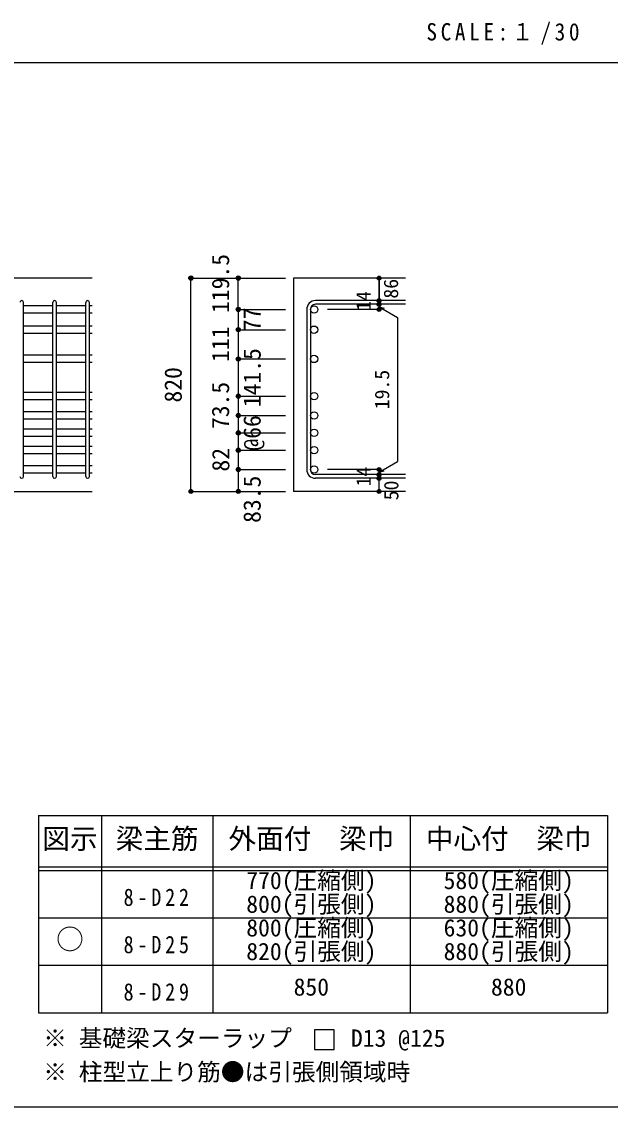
# Model space of a CAD drawing. Units: millimetres at full size, sheet at 1:30, with parts at other scales. Extents: x -5973 to 5954, y -4195 to 4201.
# Drawn here: x 1384 to 3621, y -4195 to -67 of the extents above; entities that cross this region are included whole.
import ezdxf
from ezdxf.enums import TextEntityAlignment as Align

# ---------------------------------------------------------------- set-up
doc = ezdxf.new("R2010")
doc.units = ezdxf.units.MM
doc.header["$LTSCALE"] = 30
doc.header["$PDMODE"] = 32
doc.header["$PDSIZE"] = 15
for name, color, linetype in [('0-1_躯体線', 2, 'Continuous'), ('0-5_基礎梁筋', 7, 'Continuous'), ('0-6_スタラップ筋', 7, 'Continuous'), ('0-D_寸法', 4, 'Continuous'), ('6-7_文字', 7, 'Continuous'), ('6-E_枠', 7, 'Continuous'), ('F-0_枠', 6, 'Continuous')]:
    doc.layers.add(name, color=color, linetype=linetype)
doc.styles.add('ＭＳ ゴシック', font='')
doc.styles.get('ＭＳ ゴシック').set_extended_font_data('MS Gothic')

msp = doc.modelspace()

# ---------------------------------------------------------------- linework, layer by layer
at = {"layer": '0-1_躯体線'}
for p, q in [((1652.44, -1042.16), (-147.56, -1042.16)), ((2842.44, -1042.16), (2417.44, -1042.16)), ((2417.44, -1042.16), (2417.44, -1853.47)), ((1252.44, -1853.47), (1652.44, -1853.47)), ((2842.44, -1853.47), (2417.44, -1853.47))]:
    msp.add_line(p, q, dxfattribs=at)
at = {"layer": '0-5_基礎梁筋'}
for p, q in [((1502.44, -1147.36), (1391.44, -1147.36)), ((1627.44, -1147.36), (1516.44, -1147.36)), ((1652.44, -1147.36), (1641.44, -1147.36)), ((1502.44, -1175.36), (1391.44, -1175.36)), ((1627.44, -1175.36), (1516.44, -1175.36)), ((1652.44, -1175.36), (1641.44, -1175.36)), ((1502.44, -1224.36), (1391.44, -1224.36)), ((1627.44, -1224.36), (1516.44, -1224.36)), ((1652.44, -1224.36), (1641.44, -1224.36)), ((1502.44, -1252.36), (1391.44, -1252.36)), ((1627.44, -1252.36), (1516.44, -1252.36)), ((1652.44, -1252.36), (1641.44, -1252.36)), ((1502.44, -1335.66), (1391.44, -1335.66)), ((1627.44, -1335.66), (1516.44, -1335.66)), ((1652.44, -1335.66), (1641.44, -1335.66)), ((1502.44, -1363.66), (1391.44, -1363.66)), ((1627.44, -1363.66), (1516.44, -1363.66)), ((1652.44, -1363.66), (1641.44, -1363.66)), ((1502.44, -1477.16), (1391.44, -1477.16)), ((1627.44, -1477.16), (1516.44, -1477.16)), ((1652.44, -1477.16), (1641.44, -1477.16)), ((1502.44, -1505.16), (1391.44, -1505.16)), ((1627.44, -1505.16), (1516.44, -1505.16)), ((1652.44, -1505.16), (1641.44, -1505.16)), ((1502.44, -1550.66), (1391.44, -1550.66)), ((1627.44, -1550.66), (1516.44, -1550.66)), ((1652.44, -1550.66), (1641.44, -1550.66)), ((1502.44, -1578.66), (1391.44, -1578.66)), ((1627.44, -1578.66), (1516.44, -1578.66)), ((1652.44, -1578.66), (1641.44, -1578.66)), ((1502.44, -1616.66), (1391.44, -1616.66)), ((1502.44, -1644.66), (1391.44, -1644.66)), ((1627.44, -1616.66), (1516.44, -1616.66)), ((1627.44, -1644.66), (1516.44, -1644.66)), ((1652.44, -1616.66), (1641.44, -1616.66)), ((1652.44, -1644.66), (1641.44, -1644.66)), ((1502.44, -1682.66), (1391.44, -1682.66)), ((1627.44, -1682.66), (1516.44, -1682.66)), ((1652.44, -1682.66), (1641.44, -1682.66)), ((1502.44, -1710.66), (1391.44, -1710.66)), ((1627.44, -1710.66), (1516.44, -1710.66)), ((1652.44, -1710.66), (1641.44, -1710.66)), ((1502.44, -1755.97), (1391.44, -1755.97)), ((1627.44, -1755.97), (1516.44, -1755.97)), ((1652.44, -1755.97), (1641.44, -1755.97)), ((1502.44, -1783.97), (1391.44, -1783.97)), ((1627.44, -1783.97), (1516.44, -1783.97)), ((1652.44, -1783.97), (1641.44, -1783.97))]:
    msp.add_line(p, q, dxfattribs=at)
at = {"layer": '0-5_基礎梁筋', "color": 3}
for centre in [(2495.44, -1161.36), (2495.44, -1238.36), (2495.44, -1349.66), (2495.44, -1491.16), (2495.44, -1564.66), (2495.44, -1630.66), (2495.44, -1696.66), (2495.44, -1769.97)]:
    msp.add_circle(centre, 14, dxfattribs=at)
at = {"layer": '0-5_基礎梁筋'}
for p in [(2027.44, -1042.16), (2027.44, -1853.47)]:
    msp.add_point(p, dxfattribs=at)
at = {"layer": '0-6_スタラップ筋'}
for p, q in [((1391.44, -1796.47), (1391.44, -1134.86)), ((1502.44, -1796.47), (1502.44, -1134.86)), ((1516.44, -1796.47), (1516.44, -1134.86)), ((1627.44, -1796.47), (1627.44, -1134.86)), ((1641.44, -1796.47), (1641.44, -1134.86)), ((2842.44, -1127.86), (2500.94, -1127.86)), ((2842.44, -1141.86), (2500.94, -1141.86)), ((2467.44, -1161.36), (2467.44, -1769.97)), ((2481.44, -1161.36), (2481.44, -1769.97)), ((2842.44, -1789.47), (2500.94, -1789.47)), ((2842.44, -1803.47), (2500.94, -1803.47))]:
    msp.add_line(p, q, dxfattribs=at)
for centre, radius, start, end in [((1384.44, -1134.86), 7, 0, 180), ((1509.44, -1134.86), 7, 0, 180), ((1634.44, -1134.86), 7, 0, 180), ((2500.94, -1161.36), 33.5, 90, 180), ((2500.94, -1161.36), 19.5, 90, 180), ((2500.94, -1769.97), 33.5, 180, 270), ((2500.94, -1769.97), 19.5, 180, 270), ((1384.44, -1796.47), 7, 180, 0), ((1509.44, -1796.47), 7, 180, 0), ((1634.44, -1796.47), 7, 180, 0)]:
    msp.add_arc(centre, radius, start, end, dxfattribs=at)
at = {"layer": '0-D_寸法'}
for p, q in [((2027.44, -1042.16), (2207.44, -1042.16)), ((2027.44, -1042.16), (2207.44, -1042.16)), ((2027.44, -1853.47), (2027.44, -1042.16)), ((2207.44, -1042.16), (2387.44, -1042.16)), ((2207.44, -1042.16), (2387.44, -1042.16)), ((2207.44, -1161.36), (2207.44, -1042.16)), ((2742.44, -1141.86), (2742.44, -1127.86)), ((2742.44, -1141.86), (2742.44, -1161.36)), ((2742.44, -1151.61), (2761.76, -1156.79)), ((2742.44, -1151.61), (2812.5, -1192.06)), ((2207.44, -1161.36), (2387.44, -1161.36)), ((2207.44, -1161.36), (2207.44, -1243.13)), ((2742.44, -1161.36), (2546.35, -1161.36)), ((2812.5, -1192.06), (2812.5, -1739.27)), ((2207.44, -1238.36), (2387.44, -1238.36)), ((2207.44, -1238.36), (2387.44, -1238.36)), ((2207.44, -1243.13), (2207.44, -1349.66)), ((2207.44, -1349.66), (2387.44, -1349.66)), ((2207.44, -1349.66), (2387.44, -1349.66)), ((2207.44, -1349.66), (2207.44, -1769.97)), ((2207.44, -1491.16), (2387.44, -1491.16)), ((2207.44, -1564.66), (2387.44, -1564.66)), ((2207.44, -1630.66), (2387.44, -1630.66)), ((2207.44, -1696.66), (2387.44, -1696.66)), ((2207.44, -1769.97), (2207.44, -1853.47)), ((2207.44, -1769.97), (2387.44, -1769.97)), ((2742.44, -1769.97), (2546.35, -1769.97)), ((2742.44, -1779.72), (2812.5, -1739.27)), ((2742.44, -1789.47), (2742.44, -1769.97)), ((2742.44, -1779.72), (2761.76, -1774.54)), ((2742.44, -1803.47), (2742.44, -1789.47)), ((2742.44, -1853.47), (2742.44, -1803.47))]:
    msp.add_line(p, q, dxfattribs=at)
for points in [[(2742.44, -1042.16), (2742.44, -1127.86), (2742.44, -1042.16)], [(2027.44, -1853.47), (2207.44, -1853.47), (2387.44, -1853.47)]]:
    msp.add_lwpolyline(points, dxfattribs=at)
for centre, radius in [((2027.44, -1042.16), 8), ((2027.44, -1042.16), 7.2), ((2027.44, -1042.16), 6.4), ((2027.44, -1042.16), 5.6), ((2027.44, -1042.16), 4.8), ((2027.44, -1042.16), 4), ((2027.44, -1042.16), 3.2), ((2027.44, -1042.16), 2.4), ((2027.44, -1042.16), 1.6), ((2027.44, -1042.16), 0.8), ((2207.44, -1042.16), 8), ((2207.44, -1042.16), 7.2), ((2207.44, -1042.16), 6.4), ((2207.44, -1042.16), 5.6), ((2207.44, -1042.16), 4.8), ((2207.44, -1042.16), 4), ((2207.44, -1042.16), 3.2), ((2207.44, -1042.16), 2.4), ((2207.44, -1042.16), 1.6), ((2207.44, -1042.16), 0.8), ((2742.44, -1042.16), 4), ((2742.44, -1042.16), 3.6), ((2742.44, -1042.16), 3.2), ((2742.44, -1042.16), 2.8), ((2742.44, -1042.16), 2.4), ((2742.44, -1042.16), 2), ((2742.44, -1042.16), 1.6), ((2742.44, -1042.16), 1.2), ((2742.44, -1042.16), 0.8), ((2742.44, -1042.16), 0.4), ((2207.44, -1161.36), 8), ((2207.44, -1161.36), 7.2), ((2207.44, -1161.36), 6.4), ((2207.44, -1161.36), 5.6), ((2742.44, -1127.86), 4), ((2742.44, -1141.86), 4), ((2742.44, -1127.86), 3.6), ((2742.44, -1141.86), 3.6), ((2742.44, -1127.86), 3.2), ((2742.44, -1141.86), 3.2), ((2742.44, -1127.86), 2.8), ((2742.44, -1141.86), 2.8), ((2742.44, -1127.86), 2.4), ((2742.44, -1141.86), 2.4), ((2742.44, -1127.86), 2), ((2742.44, -1141.86), 2), ((2742.44, -1127.86), 1.6), ((2742.44, -1141.86), 1.6), ((2742.44, -1127.86), 1.2), ((2742.44, -1141.86), 1.2), ((2742.44, -1127.86), 0.8), ((2742.44, -1141.86), 0.8), ((2742.44, -1127.86), 0.4), ((2742.44, -1141.86), 0.4), ((2207.44, -1161.36), 4.8), ((2207.44, -1161.36), 4), ((2207.44, -1161.36), 3.2), ((2207.44, -1161.36), 2.4), ((2207.44, -1161.36), 1.6), ((2207.44, -1161.36), 0.8), ((2742.44, -1161.36), 4), ((2742.44, -1161.36), 3.6), ((2742.44, -1161.36), 3.2), ((2742.44, -1161.36), 2.8), ((2742.44, -1161.36), 2.4), ((2742.44, -1161.36), 2), ((2742.44, -1161.36), 1.6), ((2742.44, -1161.36), 1.2), ((2742.44, -1161.36), 0.8), ((2742.44, -1161.36), 0.4), ((2207.44, -1238.36), 8), ((2207.44, -1238.36), 7.2), ((2207.44, -1238.36), 6.4), ((2207.44, -1238.36), 5.6), ((2207.44, -1238.36), 4.8), ((2207.44, -1238.36), 4), ((2207.44, -1238.36), 3.2), ((2207.44, -1238.36), 2.4), ((2207.44, -1238.36), 1.6), ((2207.44, -1238.36), 0.8), ((2207.44, -1349.66), 8), ((2207.44, -1349.66), 7.2), ((2207.44, -1349.66), 6.4), ((2207.44, -1349.66), 5.6), ((2207.44, -1349.66), 4.8), ((2207.44, -1349.66), 4), ((2207.44, -1349.66), 3.2), ((2207.44, -1349.66), 2.4), ((2207.44, -1349.66), 1.6), ((2207.44, -1349.66), 0.8), ((2207.44, -1491.16), 8), ((2207.44, -1491.16), 7.2), ((2207.44, -1491.16), 6.4), ((2207.44, -1491.16), 5.6), ((2207.44, -1491.16), 4.8), ((2207.44, -1491.16), 4), ((2207.44, -1491.16), 3.2), ((2207.44, -1491.16), 2.4), ((2207.44, -1491.16), 1.6), ((2207.44, -1491.16), 0.8), ((2207.44, -1564.66), 8), ((2207.44, -1564.66), 7.2), ((2207.44, -1564.66), 6.4), ((2207.44, -1564.66), 5.6), ((2207.44, -1564.66), 4.8), ((2207.44, -1564.66), 4), ((2207.44, -1564.66), 3.2), ((2207.44, -1564.66), 2.4), ((2207.44, -1564.66), 1.6), ((2207.44, -1564.66), 0.8), ((2207.44, -1630.66), 8), ((2207.44, -1630.66), 7.2), ((2207.44, -1630.66), 6.4), ((2207.44, -1630.66), 5.6), ((2207.44, -1630.66), 4.8), ((2207.44, -1630.66), 4), ((2207.44, -1630.66), 3.2), ((2207.44, -1630.66), 2.4), ((2207.44, -1630.66), 1.6), ((2207.44, -1630.66), 0.8), ((2207.44, -1696.66), 8), ((2207.44, -1696.66), 7.2), ((2207.44, -1696.66), 6.4), ((2207.44, -1696.66), 5.6), ((2207.44, -1696.66), 4.8), ((2207.44, -1696.66), 4), ((2207.44, -1696.66), 3.2), ((2207.44, -1696.66), 2.4), ((2207.44, -1696.66), 1.6), ((2207.44, -1696.66), 0.8), ((2207.44, -1769.97), 8), ((2207.44, -1769.97), 7.2), ((2207.44, -1769.97), 6.4), ((2207.44, -1769.97), 5.6), ((2207.44, -1769.97), 4.8), ((2207.44, -1769.97), 4), ((2207.44, -1769.97), 3.2), ((2207.44, -1769.97), 2.4), ((2207.44, -1769.97), 1.6), ((2207.44, -1769.97), 0.8), ((2742.44, -1769.97), 4), ((2742.44, -1769.97), 3.6), ((2742.44, -1769.97), 3.2), ((2742.44, -1769.97), 2.8), ((2742.44, -1769.97), 2.4), ((2742.44, -1769.97), 2), ((2742.44, -1769.97), 1.6), ((2742.44, -1769.97), 1.2), ((2742.44, -1769.97), 0.8), ((2742.44, -1769.97), 0.4), ((2742.44, -1789.47), 4), ((2742.44, -1803.47), 4), ((2742.44, -1789.47), 3.6), ((2742.44, -1803.47), 3.6), ((2742.44, -1789.47), 3.2), ((2742.44, -1803.47), 3.2), ((2742.44, -1789.47), 2.8), ((2742.44, -1803.47), 2.8), ((2742.44, -1789.47), 2.4), ((2742.44, -1803.47), 2.4), ((2742.44, -1789.47), 2), ((2742.44, -1803.47), 2), ((2742.44, -1789.47), 1.6), ((2742.44, -1803.47), 1.6), ((2742.44, -1789.47), 1.2), ((2742.44, -1803.47), 1.2), ((2742.44, -1789.47), 0.8), ((2742.44, -1803.47), 0.8), ((2742.44, -1789.47), 0.4), ((2742.44, -1803.47), 0.4), ((2027.44, -1853.47), 7.2), ((2027.44, -1853.47), 6.4), ((2027.44, -1853.47), 5.6), ((2027.44, -1853.47), 4.8), ((2027.44, -1853.47), 4), ((2027.44, -1853.47), 3.2), ((2027.44, -1853.47), 2.4), ((2027.44, -1853.47), 1.6), ((2027.44, -1853.47), 0.8), ((2207.44, -1853.47), 7.2), ((2207.44, -1853.47), 6.4), ((2207.44, -1853.47), 5.6), ((2207.44, -1853.47), 4.8), ((2207.44, -1853.47), 4), ((2207.44, -1853.47), 3.2), ((2207.44, -1853.47), 2.4), ((2207.44, -1853.47), 1.6), ((2207.44, -1853.47), 0.8), ((2742.44, -1853.47), 4), ((2742.44, -1853.47), 3.6), ((2742.44, -1853.47), 3.2), ((2742.44, -1853.47), 2.8), ((2742.44, -1853.47), 2.4), ((2742.44, -1853.47), 2), ((2742.44, -1853.47), 1.6), ((2742.44, -1853.47), 1.2), ((2742.44, -1853.47), 0.8), ((2742.44, -1853.47), 0.4)]:
    msp.add_circle(centre, radius, dxfattribs=at)
at = {"layer": '0-D_寸法', "color": 7}
for p in [(2027.44, -1042.16), (2207.44, -1042.16), (2742.44, -1042.16), (2207.44, -1161.36), (2207.44, -1161.36), (2742.44, -1127.86), (2742.44, -1141.86), (2742.44, -1161.36), (2207.44, -1238.36), (2207.44, -1238.36), (2207.44, -1349.66), (2207.44, -1349.66), (2207.44, -1491.16), (2207.44, -1491.16), (2207.44, -1491.16), (2207.44, -1564.66), (2207.44, -1564.66), (2207.44, -1564.66), (2207.44, -1630.66), (2207.44, -1630.66), (2207.44, -1630.66), (2207.44, -1696.66), (2207.44, -1696.66), (2207.44, -1696.66), (2207.44, -1769.97), (2207.44, -1769.97), (2207.44, -1769.97), (2742.44, -1769.97), (2742.44, -1769.97), (2742.44, -1789.47), (2742.44, -1803.47), (2027.44, -1853.47), (2207.44, -1853.47), (2742.44, -1853.47)]:
    msp.add_point(p, dxfattribs=at)
at = {"layer": '6-7_文字'}
msp.add_lwpolyline([(2497.4, -3975.22), (2572.4, -3975.22), (2572.4, -3900.22), (2497.4, -3900.22)], close=True, dxfattribs=at)
at = {"layer": '6-E_枠', "color": 3}
for p, q in [((1447.71, -3085.43), (1447.71, -3835.43)), ((1447.71, -3085.43), (3610.24, -3085.43)), ((3610.24, -3085.43), (3610.24, -3835.43)), ((1447.71, -3835.43), (3610.24, -3835.43))]:
    msp.add_line(p, q, dxfattribs=at)
at = {"layer": '6-E_枠'}
for p, q in [((1687.71, -3085.43), (1687.71, -3835.43)), ((2110.24, -3085.43), (2110.24, -3835.43)), ((2860.24, -3085.43), (2860.24, -3835.43)), ((1447.71, -3280.43), (3610.24, -3280.43)), ((1447.71, -3295.43), (3610.24, -3295.43)), ((1447.71, -3475.43), (3610.24, -3475.43)), ((1447.71, -3655.43), (3610.24, -3655.43))]:
    msp.add_line(p, q, dxfattribs=at)
at = {"layer": 'F-0_枠', "color": 2}
msp.add_line((-5972.88, -222.05), (3723.6, -222.05), dxfattribs=at)
at = {"layer": 'F-0_枠'}
msp.add_line((5954.1, -4195.24), (-5972.88, -4195.24), dxfattribs=at)

# ---------------------------------------------------------------- texts
at = {"layer": '0-D_寸法', "style": 'ＭＳ ゴシック'}
for s, height, p in [('119.5', 65.98, (2192.44, -1174.78)), ('86', 54.99, (2831.33, -1120.02)), ('14', 54.99, (2727.21, -1166.53)), ('77', 65.98, (2312.25, -1244.05)), ('111', 65.98, (2192.26, -1360.75)), ('141.5', 65.98, (2312.44, -1532.93)), ('820', 65.98, (2012.44, -1515.32)), ('19.5', 54.99, (2797.5, -1540.66)), ('73.5', 65.98, (2192.31, -1616.19)), ('@66', 65.98, (2312.44, -1698.16)), ('82', 65.98, (2193.23, -1777.83)), ('14', 54.99, (2727.18, -1834.14)), ('83.5', 65.98, (2312.44, -1972.97)), ('50', 54.99, (2832.44, -1886.97))]:
    msp.add_text(s, height=height, rotation=90, dxfattribs=at).set_placement(p, align=Align.BOTTOM_LEFT)
at = {"layer": '6-7_文字', "color": 2, "style": 'ＭＳ ゴシック'}
for s, p in [('図示', (1462.71, -3235.43)), ('梁主筋', (1741.48, -3235.43)), ('外面付\u3000梁巾', (2170.24, -3235.43)), ('中心付\u3000梁巾', (2920.24, -3235.43)), ('○', (1515.21, -3617.93))]:
    msp.add_text(s, height=76.98, dxfattribs=at).set_placement(p, align=Align.BOTTOM_LEFT)
at = {"layer": '6-7_文字', "style": 'ＭＳ ゴシック'}
for s, p in [('770(圧縮側)', (2237.74, -3385.43)), ('580(圧縮側)', (2987.74, -3385.43)), ('800(引張側)', (2237.74, -3475.43)), ('880(引張側)', (2987.74, -3475.43)), ('800(圧縮側)', (2237.74, -3565.43)), ('630(圧縮側)', (2987.74, -3565.43)), ('820(引張側)', (2237.74, -3655.43)), ('880(引張側)', (2987.74, -3655.43)), ('850', (2417.74, -3790.43)), ('880', (3167.74, -3790.43)), ('※ 基礎梁スターラップ     D13 @125', (1466.27, -3985.01)), ('※ 柱型立上り筋●は引張側領域時', (1466.27, -4113.51))]:
    msp.add_text(s, height=65.98, dxfattribs=at).set_placement(p, align=Align.BOTTOM_LEFT)
at = {"layer": '6-7_文字', "color": 2, "insert": (2922.26, -154.55), "char_height": 65.98, "attachment_point": 7, "style": 'ＭＳ ゴシック'}
msp.add_mtext('\\T1.34;\\W0.9;SCALE:１/30', dxfattribs=at)
at = {"layer": '6-7_文字', "char_height": 65.98, "attachment_point": 7, "style": 'ＭＳ ゴシック'}
for s, insert in [('\\T1.38;\\W0.85;8-D22', (1771.48, -3430.43)), ('\\T1.38;\\W0.85;8-D25', (1771.48, -3610.43)), ('\\T1.38;\\W0.85;8-D29', (1771.48, -3790.43))]:
    msp.add_mtext(s, dxfattribs=dict(at, insert=insert))

doc.saveas('drawing.dxf')
